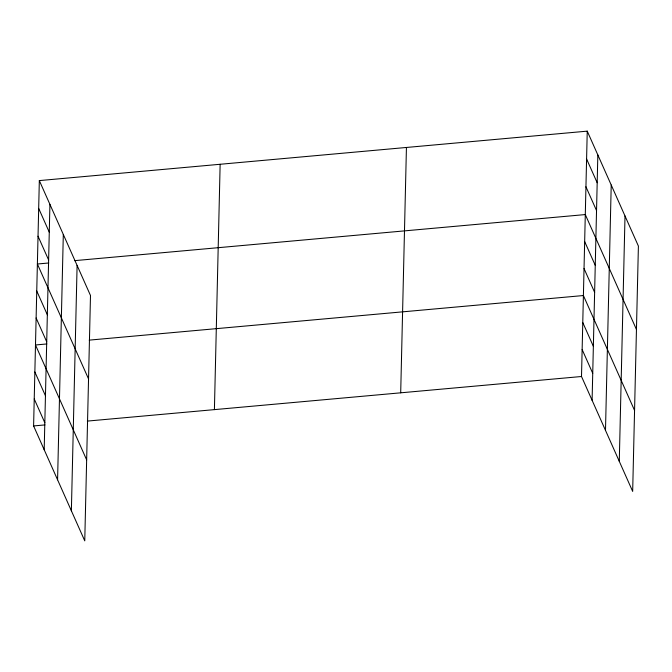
<?xml version="1.0" encoding="UTF-8"?>
<svg xmlns="http://www.w3.org/2000/svg" width="672" height="672" viewBox="0 0 672 672"><rect width="100%" height="100%" fill="white"/><g stroke="black" fill="none" stroke-linecap="round" stroke-linejoin="round"><path stroke-width="1.01" d="M39.329 180.592L90.493 295.495L84.756 540.851L33.6 425.939L39.329 180.592L587.244 131.149L638.4 246.061L632.671 491.408L581.507 376.505L587.244 131.149M44.192 449.736L49.921 204.38M57.582 479.8L63.311 234.452M71.375 510.779L77.104 265.432M214.41 409.626L220.139 164.279M400.697 392.818L406.434 147.47M592.099 400.294L597.836 154.946M605.489 430.366L611.218 185.01M619.282 461.345L625.01 215.989M48.745 262.987L37.38 264.012L88.544 378.916M74.575 260.652L585.295 214.57L636.451 329.473M46.855 343.955L35.49 344.98L86.654 459.883M89.216 340.124L583.397 295.537L634.561 410.441M33.6 425.939L44.965 424.914M87.326 421.092L581.507 376.505M586.589 158.962L597.181 182.75M585.942 186.766L596.534 210.554M584.665 241.559L595.258 265.348M584.035 268.548L594.628 292.337M582.767 322.526L593.359 346.315M582.137 349.516L592.729 373.304M38.682 208.396L49.274 232.193M38.035 236.208L48.628 259.997M36.75 291.001L47.342 314.79M36.12 317.99L46.712 341.779M34.86 371.969L45.452 395.758M34.23 398.95L44.822 422.747"/></g></svg>
